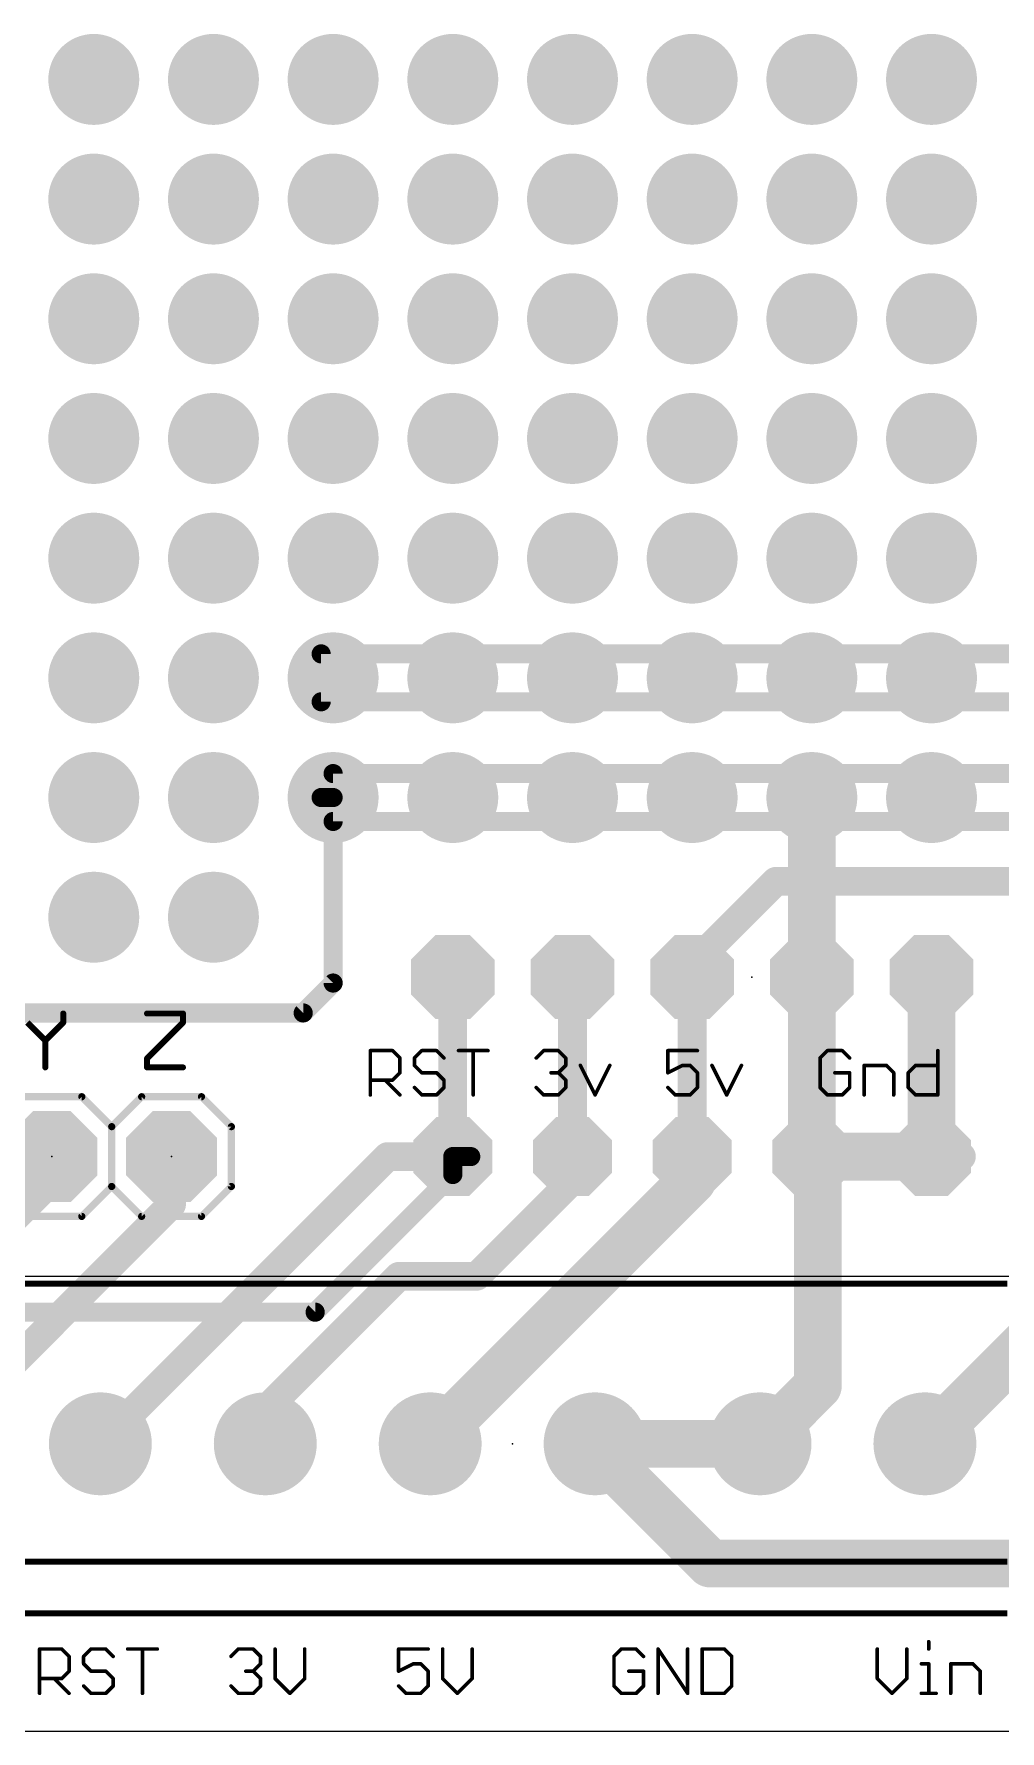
# Model space of a CAD drawing. Extents: x -6.6 to 74.2, y -9.7 to 63.
# Drawn here: x 24.13 to 44.64, y -9.65 to 26.37 of the extents above; entities that cross this region are included whole.
import ezdxf

# ---------------------------------------------------------------- set-up
doc = ezdxf.new("R2010")
doc.units = 0
for name, color, linetype in [('1', 12, 'CONTINUOUS'), ('16', 132, 'CONTINUOUS'), ('17', 110, 'CONTINUOUS'), ('18', 110, 'CONTINUOUS'), ('20', 53, 'CONTINUOUS'), ('21', 253, 'CONTINUOUS'), ('22', 253, 'CONTINUOUS'), ('23', 53, 'CONTINUOUS'), ('25', 253, 'CONTINUOUS'), ('51', 253, 'CONTINUOUS')]:
    doc.layers.add(name, color=color, linetype=linetype)

# ---------------------------------------------------------------- blocks, each defined once
blk = doc.blocks.new('ROUNDP')
at = {"const_width": 0.5}
blk.add_lwpolyline([(0, -0.25, 1), (0, 0.25, 1), (0, -0.25)], format="xyb", dxfattribs=at)
blk = doc.blocks.new('RECT')
blk.add_solid([(-0.5, -0.5), (0.5, -0.5), (-0.5, 0.5), (0.5, 0.5)])
blk = doc.blocks.new('OCTAGONP')
at = {"const_width": 0.5}
blk.add_lwpolyline([(-0.25, -0.1036), (-0.25, 0.1036), (-0.1036, 0.25), (0.1036, 0.25), (0.25, 0.1036), (0.25, -0.1036), (0.1036, -0.25), (-0.1036, -0.25), (-0.25, -0.1036), (-0.25, 0.1036)], dxfattribs=at)
blk = doc.blocks.new('ROUNDV')
at = {"const_width": 0.5}
blk.add_lwpolyline([(0, -0.25, 1), (0, 0.25, 1), (0, -0.25)], format="xyb", dxfattribs=at)

msp = doc.modelspace()

# ---------------------------------------------------------------- linework, layer by layer
at = {"layer": '1'}
for points, const_width in [([(30.226, 13.208), (68.58, 13.208)], 0.4064), ([(30.226, 12.192), (30.226, 13.208)], 0.4064), ([(68.58, 12.192), (30.226, 12.192)], 0.4064), ([(30.48, 10.668), (69.088, 10.668)], 0.4064), ([(30.48, 9.652), (30.48, 10.668)], 0.4064), ([(40.64, 6.35), (40.64, 10.16)], 1.016), ([(43.18, 10.16), (43.434, 10.16)], 0.6096), ([(69.088, 9.652), (30.48, 9.652)], 0.4064), ([(40.64, 2.54), (40.64, 6.35)], 1.016), ([(43.18, 2.54), (43.18, 6.35)], 1.016), ([(33.02, 2.54), (33.02, 6.35)], 0.6096), ([(35.56, 2.54), (35.56, 6.35)], 0.6096), ([(38.1, 2.54), (38.1, 6.35)], 0.6096), ([(27.051, 2.54), (27.305, 2.794)], 0.6096), ([(38.1, 2.032), (38.1, 2.54)], 1.016), ([(40.767, -2.329), (40.767, 2.54)], 1.016), ([(40.767, 2.54), (43.18, 2.54)], 1.016), ([(24.511, 2.032), (24.511, 2.54)], 0.6096), ([(31.636, 2.54), (25.54, -3.556)], 0.6096), ([(27.051, 1.524), (27.051, 2.54)], 0.6096), ([(33.02, 2.54), (31.636, 2.54)], 0.6096), ([(32.639, -3.429), (38.1, 2.032)], 1.016), ([(35.56, 2.032), (35.56, 2.54)], 0.6096), ([(40.767, 2.54), (40.64, 2.54)], 0.6096), ([(43.18, 2.54), (43.815, 2.54)], 0.6096), ([(21.209, -1.27), (24.511, 2.032)], 0.6096), ([(33.528, 0), (35.56, 2.032)], 0.6096), ([(21.971, -3.556), (27.051, 1.524)], 0.6096), ([(29.083, -2.794), (31.877, 0)], 0.6096), ([(31.877, 0), (33.528, 0)], 0.6096), ([(43.04, -3.556), (45.847, -0.749)], 1.016), ([(39.54, -3.556), (40.767, -2.329)], 1.016), ([(29.083, -3.599), (29.083, -2.794)], 0.6096), ([(32.639, -3.556), (32.639, -3.429)], 0.6096), ([(36.04, -3.556), (39.54, -3.556)], 1.016), ([(29.04, -3.556), (29.083, -3.599)], 0.6096), ([(29.083, -3.599), (29.083, -3.81)], 0.6096), ([(32.54, -3.556), (32.639, -3.556)], 0.6096), ([(39.54, -3.81), (39.497, -3.81)], 0.6096), ([(39.54, -3.556), (39.54, -3.81)], 0.6096), ([(39.54, -3.81), (39.751, -3.81)], 0.6096)]:
    msp.add_lwpolyline(points, dxfattribs=dict(at, const_width=const_width))
for points, const_width in [([(30.226, 13.3096, 1), (30.226, 13.1064)], 0.2032), ([(30.3276, 13.208, 1), (30.1244, 13.208)], 0.2032), ([(30.226, 12.2936, 1), (30.226, 12.0904)], 0.2032), ([(30.1244, 12.192, 1), (30.3276, 12.192)], 0.2032), ([(30.48, 10.7696, 1), (30.48, 10.5664)], 0.2032), ([(30.5816, 10.668, 1), (30.3784, 10.668)], 0.2032), ([(40.894, 10.16, 1), (40.386, 10.16)], 0.508), ([(43.18, 10.3124, 1), (43.18, 10.0076)], 0.3048), ([(43.434, 10.0076, 1), (43.434, 10.3124)], 0.3048), ([(30.48, 9.7536, 1), (30.48, 9.5504)], 0.2032), ([(30.3784, 9.652, 1), (30.5816, 9.652)], 0.2032), ([(40.894, 6.35, 1), (40.386, 6.35)], 0.508), ([(43.434, 6.35, 1), (42.926, 6.35)], 0.508), ([(33.1724, 6.35, 1), (32.8676, 6.35)], 0.3048), ([(35.7124, 6.35, 1), (35.4076, 6.35)], 0.3048), ([(38.2524, 6.35, 1), (37.9476, 6.35)], 0.3048), ([(40.386, 6.35, 1), (40.894, 6.35)], 0.508), ([(27.4128, 2.6862, 1), (27.1972, 2.9018)], 0.3048), ([(38.354, 2.54, 1), (37.846, 2.54)], 0.508), ([(41.021, 2.54, 1), (40.513, 2.54)], 0.508), ([(40.767, 2.794, 1), (40.767, 2.286)], 0.508), ([(43.18, 2.286, 1), (43.18, 2.794)], 0.508), ([(24.6634, 2.54, 1), (24.3586, 2.54)], 0.3048), ([(26.9432, 2.6478, 1), (27.1588, 2.4322)], 0.3048), ([(27.2034, 2.54, 1), (26.8986, 2.54)], 0.3048), ([(31.636, 2.6924, 1), (31.636, 2.3876)], 0.3048), ([(31.7438, 2.4322, 1), (31.5282, 2.6478)], 0.3048), ([(32.8676, 2.54, 1), (33.1724, 2.54)], 0.3048), ([(33.02, 2.3876, 1), (33.02, 2.6924)], 0.3048), ([(35.7124, 2.54, 1), (35.4076, 2.54)], 0.3048), ([(35.4076, 2.54, 1), (35.7124, 2.54)], 0.3048), ([(38.2796, 1.8524, 1), (37.9204, 2.2116)], 0.508), ([(37.9476, 2.54, 1), (38.2524, 2.54)], 0.3048), ([(40.386, 2.54, 1), (40.894, 2.54)], 0.508), ([(40.64, 2.6924, 1), (40.64, 2.3876)], 0.3048), ([(40.767, 2.3876, 1), (40.767, 2.6924)], 0.3048), ([(42.926, 2.54, 1), (43.434, 2.54)], 0.508), ([(43.18, 2.6924, 1), (43.18, 2.3876)], 0.3048), ([(43.815, 2.3876, 1), (43.815, 2.6924)], 0.3048), ([(24.3586, 2.032, 1), (24.6634, 2.032)], 0.3048), ([(24.6188, 1.9242, 1), (24.4032, 2.1398)], 0.3048), ([(35.4076, 2.032, 1), (35.7124, 2.032)], 0.3048), ([(35.6678, 1.9242, 1), (35.4522, 2.1398)], 0.3048), ([(37.846, 2.032, 1), (38.354, 2.032)], 0.508), ([(27.1588, 1.4162, 1), (26.9432, 1.6318)], 0.3048), ([(26.8986, 1.524, 1), (27.2034, 1.524)], 0.3048), ([(31.877, 0.1524, 1), (31.877, -0.1524)], 0.3048), ([(31.9848, -0.1078, 1), (31.7692, 0.1078)], 0.3048), ([(33.4202, 0.1078, 1), (33.6358, -0.1078)], 0.3048), ([(33.528, -0.1524, 1), (33.528, 0.1524)], 0.3048), ([(40.513, -2.329, 1), (41.021, -2.329)], 0.508), ([(40.9466, -2.5086, 1), (40.5874, -2.1494)], 0.508), ([(29.2354, -2.794, 1), (28.9306, -2.794)], 0.3048), ([(28.9752, -2.6862, 1), (29.1908, -2.9018)], 0.3048), ([(32.4594, -3.2494, 1), (32.8186, -3.6086)], 0.508), ([(32.7914, -3.429, 1), (32.4866, -3.429)], 0.3048), ([(36.04, -3.302, 1), (36.04, -3.81)], 0.508), ([(39.3604, -3.3764, 1), (39.7196, -3.7356)], 0.508), ([(39.54, -3.81, 1), (39.54, -3.302)], 0.508), ([(42.8604, -3.3764, 1), (43.2196, -3.7356)], 0.508), ([(25.4322, -3.4482, 1), (25.6478, -3.6638)], 0.3048), ([(29.1478, -3.4482, 1), (28.9322, -3.6638)], 0.3048), ([(29.2354, -3.599, 1), (28.9306, -3.599)], 0.3048), ([(28.9306, -3.599, 1), (29.2354, -3.599)], 0.3048), ([(28.9752, -3.7068, 1), (29.1908, -3.4912)], 0.3048), ([(32.54, -3.4036, 1), (32.54, -3.7084)], 0.3048), ([(32.4866, -3.556, 1), (32.7914, -3.556)], 0.3048), ([(32.639, -3.7084, 1), (32.639, -3.4036)], 0.3048), ([(39.497, -3.6576, 1), (39.497, -3.9624)], 0.3048), ([(39.6924, -3.556, 1), (39.3876, -3.556)], 0.3048), ([(39.54, -3.6576, 1), (39.54, -3.9624)], 0.3048), ([(39.54, -3.9624, 1), (39.54, -3.6576)], 0.3048), ([(39.751, -3.9624, 1), (39.751, -3.6576)], 0.3048), ([(28.9306, -3.81, 1), (29.2354, -3.81)], 0.3048), ([(39.3876, -3.81, 1), (39.6924, -3.81)], 0.3048)]:
    msp.add_lwpolyline(points, format="xyb", dxfattribs=dict(at, const_width=const_width))
at = {"layer": '16'}
for points, const_width in [([(30.226, 13.208), (68.58, 13.208)], 0.4064), ([(30.226, 12.192), (30.226, 13.208)], 0.4064), ([(68.58, 12.192), (30.226, 12.192)], 0.4064), ([(68.834, 10.668), (30.48, 10.668)], 0.4064), ([(30.48, 10.668), (30.48, 9.652)], 0.4064), ([(30.48, 10.16), (30.226, 10.16)], 0.4064), ([(30.48, 6.223), (30.48, 10.16)], 0.4064), ([(30.48, 9.652), (68.834, 9.652)], 0.4064), ([(38.1, 6.604), (39.878, 8.382)], 0.6096), ([(39.878, 8.382), (68.453, 8.382)], 0.6096), ([(38.1, 6.35), (38.1, 6.604)], 0.6096), ([(29.845, 5.588), (30.48, 6.223)], 0.4064), ([(19.685, 5.588), (29.845, 5.588)], 0.4064), ([(33.02, 2.54), (33.401, 2.54)], 0.4064), ([(33.02, 2.159), (33.02, 2.54)], 0.4064), ([(30.099, -0.762), (33.02, 2.159)], 0.4064), ([(11.811, -0.762), (30.099, -0.762)], 0.4064), ([(36.04, -3.556), (36.195, -3.711)], 1.016), ([(36.195, -3.711), (36.195, -3.81)], 1.016), ([(36.195, -3.81), (38.481, -6.096)], 1.016), ([(38.481, -6.096), (65.9, -6.096)], 1.016)]:
    msp.add_lwpolyline(points, dxfattribs=dict(at, const_width=const_width))
for points, const_width in [([(30.226, 13.3096, 1), (30.226, 13.1064)], 0.2032), ([(30.3276, 13.208, 1), (30.1244, 13.208)], 0.2032), ([(30.226, 12.2936, 1), (30.226, 12.0904)], 0.2032), ([(30.1244, 12.192, 1), (30.3276, 12.192)], 0.2032), ([(30.48, 10.7696, 1), (30.48, 10.5664)], 0.2032), ([(30.5816, 10.668, 1), (30.3784, 10.668)], 0.2032), ([(30.226, 10.2616, 1), (30.226, 10.0584)], 0.2032), ([(30.5816, 10.16, 1), (30.3784, 10.16)], 0.2032), ([(30.48, 10.0584, 1), (30.48, 10.2616)], 0.2032), ([(30.48, 9.7536, 1), (30.48, 9.5504)], 0.2032), ([(30.3784, 9.652, 1), (30.5816, 9.652)], 0.2032), ([(39.878, 8.5344, 1), (39.878, 8.2296)], 0.3048), ([(39.9858, 8.2742, 1), (39.7702, 8.4898)], 0.3048), ([(37.9922, 6.7118, 1), (38.2078, 6.4962)], 0.3048), ([(38.2524, 6.604, 1), (37.9476, 6.604)], 0.3048), ([(37.9476, 6.35, 1), (38.2524, 6.35)], 0.3048), ([(30.3784, 6.223, 1), (30.5816, 6.223)], 0.2032), ([(30.5518, 6.1512, 1), (30.4082, 6.2948)], 0.2032), ([(29.845, 5.4864, 1), (29.845, 5.6896)], 0.2032), ([(29.7732, 5.6598, 1), (29.9168, 5.5162)], 0.2032), ([(33.02, 2.6416, 1), (33.02, 2.4384)], 0.2032), ([(33.1216, 2.54, 1), (32.9184, 2.54)], 0.2032), ([(33.401, 2.4384, 1), (33.401, 2.6416)], 0.2032), ([(32.9184, 2.159, 1), (33.1216, 2.159)], 0.2032), ([(33.0918, 2.0872, 1), (32.9482, 2.2308)], 0.2032), ([(30.0272, -0.6902, 1), (30.1708, -0.8338)], 0.2032), ([(30.099, -0.8636, 1), (30.099, -0.6604)], 0.2032), ([(36.2196, -3.3764, 1), (35.8604, -3.7356)], 0.508), ([(36.449, -3.711, 1), (35.941, -3.711)], 0.508), ([(36.3746, -3.6304, 1), (36.0154, -3.9896)], 0.508), ([(35.941, -3.81, 1), (36.449, -3.81)], 0.508), ([(36.0154, -3.8906, 1), (36.3746, -3.5314)], 0.508), ([(38.481, -5.842, 1), (38.481, -6.35)], 0.508), ([(38.3014, -6.2756, 1), (38.6606, -5.9164)], 0.508)]:
    msp.add_lwpolyline(points, format="xyb", dxfattribs=dict(at, const_width=const_width))
at = {"layer": '20'}
msp.add_line((7.62, -9.652), (74.168, -9.652), dxfattribs=at)
at = {"layer": '21'}
for points, const_width in [([(31.27, 4.8078, 1), (31.27, 4.7697)], 0.0381), ([(31.2891, 4.7887, 1), (31.251, 4.7887)], 0.0381), ([(31.7538, 4.8022, 1), (31.7268, 4.7752)], 0.0381), ([(31.7403, 4.7697, 1), (31.7403, 4.8078)], 0.0381), ([(32.3623, 4.8078, 1), (32.3623, 4.7697)], 0.0381), ([(32.3758, 4.7752, 1), (32.3488, 4.8022)], 0.0381), ([(32.6893, 4.8022, 1), (32.6623, 4.7752)], 0.0381), ([(32.6758, 4.7697, 1), (32.6758, 4.8078)], 0.0381), ([(33.141, 4.8078, 1), (33.141, 4.7697)], 0.0381), ([(33.4736, 4.7887, 1), (33.4355, 4.7887)], 0.0381), ([(33.7681, 4.7697, 1), (33.7681, 4.8078)], 0.0381), ([(34.9472, 4.8078, 1), (34.9472, 4.7697)], 0.0381), ([(34.9606, 4.7752, 1), (34.9337, 4.8022)], 0.0381), ([(35.2742, 4.8022, 1), (35.2472, 4.7752)], 0.0381), ([(35.2607, 4.7697, 1), (35.2607, 4.8078)], 0.0381), ([(37.5844, 4.8078, 1), (37.5844, 4.7697)], 0.0381), ([(37.6035, 4.7887, 1), (37.5654, 4.7887)], 0.0381), ([(38.2115, 4.7697, 1), (38.2115, 4.8078)], 0.0381), ([(40.972, 4.8078, 1), (40.972, 4.7697)], 0.0381), ([(40.9854, 4.7752, 1), (40.9585, 4.8022)], 0.0381), ([(41.299, 4.8022, 1), (41.272, 4.7752)], 0.0381), ([(41.2855, 4.7697, 1), (41.2855, 4.8078)], 0.0381), ([(43.3324, 4.7887, 1), (43.2943, 4.7887)], 0.0381), ([(31.9161, 4.6319, 1), (31.878, 4.6319)], 0.0381), ([(31.878, 4.3184, 1), (31.9161, 4.3184)], 0.0381), ([(31.8836, 4.6185, 1), (31.9105, 4.6454)], 0.0381), ([(31.9105, 4.3049, 1), (31.8836, 4.3319)], 0.0381), ([(32.192, 4.6454, 1), (32.219, 4.6185)], 0.0381), ([(32.219, 4.4886, 1), (32.192, 4.4617)], 0.0381), ([(32.2246, 4.6319, 1), (32.1865, 4.6319)], 0.0381), ([(32.1865, 4.4752, 1), (32.2246, 4.4752)], 0.0381), ([(32.3623, 4.3375, 1), (32.3623, 4.2994)], 0.0381), ([(32.3488, 4.3049, 1), (32.3758, 4.3319)], 0.0381), ([(32.6893, 4.3319, 1), (32.6623, 4.3049)], 0.0381), ([(32.6758, 4.2994, 1), (32.6758, 4.3375)], 0.0381), ([(32.8191, 4.6185, 1), (32.8461, 4.6454)], 0.0381), ([(34.7769, 4.6454, 1), (34.8039, 4.6185)], 0.0381), ([(35.1039, 4.3375, 1), (35.1039, 4.2994)], 0.0381), ([(35.2742, 4.3319, 1), (35.2472, 4.3049)], 0.0381), ([(35.2472, 4.3319, 1), (35.2742, 4.3049)], 0.0381), ([(35.2607, 4.2994, 1), (35.2607, 4.3375)], 0.0381), ([(35.4365, 4.6319, 1), (35.3984, 4.6319)], 0.0381), ([(35.3984, 4.4752, 1), (35.4365, 4.4752)], 0.0381), ([(35.404, 4.6185, 1), (35.4309, 4.6454)], 0.0381), ([(35.4309, 4.4617, 1), (35.404, 4.4886)], 0.0381), ([(35.743, 4.4837, 1), (35.7089, 4.4666)], 0.0381), ([(36.37, 4.4666, 1), (36.3359, 4.4837)], 0.0381), ([(37.5759, 4.3354, 1), (37.5929, 4.3014)], 0.0381), ([(37.5654, 4.3184, 1), (37.6035, 4.3184)], 0.0381), ([(37.8979, 4.4942, 1), (37.8979, 4.4561)], 0.0381), ([(37.9065, 4.4581, 1), (37.8894, 4.4922)], 0.0381), ([(38.0682, 4.4886, 1), (38.0412, 4.4617)], 0.0381), ([(38.0547, 4.4561, 1), (38.0547, 4.4942)], 0.0381), ([(38.2305, 4.3184, 1), (38.1924, 4.3184)], 0.0381), ([(38.198, 4.3049, 1), (38.2249, 4.3319)], 0.0381), ([(38.537, 4.4837, 1), (38.5029, 4.4666)], 0.0381), ([(39.164, 4.4666, 1), (39.1299, 4.4837)], 0.0381), ([(40.8343, 4.6319, 1), (40.7962, 4.6319)], 0.0381), ([(40.8017, 4.6454, 1), (40.8287, 4.6185)], 0.0381), ([(41.1287, 4.3375, 1), (41.1287, 4.2994)], 0.0381), ([(41.4613, 4.3184, 1), (41.4232, 4.3184)], 0.0381), ([(41.4288, 4.6185, 1), (41.4557, 4.6454)], 0.0381), ([(41.4423, 4.2994, 1), (41.4423, 4.3375)], 0.0381), ([(41.7698, 4.4752, 1), (41.7317, 4.4752)], 0.0381), ([(41.7507, 4.4942, 1), (41.7507, 4.4561)], 0.0381), ([(42.2345, 4.4886, 1), (42.2075, 4.4617)], 0.0381), ([(42.221, 4.4561, 1), (42.221, 4.4942)], 0.0381), ([(42.3968, 4.3184, 1), (42.3587, 4.3184)], 0.0381), ([(42.3643, 4.3049, 1), (42.3913, 4.3319)], 0.0381), ([(42.6728, 4.3319, 1), (42.6997, 4.3049)], 0.0381), ([(42.7053, 4.3184, 1), (42.6672, 4.3184)], 0.0381), ([(42.843, 4.4942, 1), (42.843, 4.4561)], 0.0381), ([(42.8565, 4.4617, 1), (42.8295, 4.4886)], 0.0381), ([(43.3133, 4.4561, 1), (43.3133, 4.4942)], 0.0381), ([(31.27, 4.1807, 1), (31.27, 4.1426)], 0.0381), ([(31.597, 4.1751, 1), (31.5701, 4.1482)], 0.0381), ([(31.7268, 4.1751, 1), (31.7538, 4.1482)], 0.0381), ([(31.7403, 4.1426, 1), (31.7403, 4.1807)], 0.0381), ([(32.219, 4.0183, 1), (32.192, 3.9914)], 0.0381), ([(32.8516, 4.1616, 1), (32.8135, 4.1616)], 0.0381), ([(32.8135, 4.0049, 1), (32.8516, 4.0049)], 0.0381), ([(32.8191, 4.1482, 1), (32.8461, 4.1751)], 0.0381), ([(32.8461, 3.9914, 1), (32.8191, 4.0183)], 0.0381), ([(34.8039, 4.0183, 1), (34.7769, 3.9914)], 0.0381), ([(35.4365, 4.1616, 1), (35.3984, 4.1616)], 0.0381), ([(35.3984, 4.0049, 1), (35.4365, 4.0049)], 0.0381), ([(35.404, 4.1482, 1), (35.4309, 4.1751)], 0.0381), ([(35.4309, 3.9914, 1), (35.404, 4.0183)], 0.0381), ([(37.5979, 4.0183, 1), (37.5709, 3.9914)], 0.0381), ([(38.1924, 4.0049, 1), (38.2305, 4.0049)], 0.0381), ([(38.2249, 3.9914, 1), (38.198, 4.0183)], 0.0381), ([(40.8287, 4.0183, 1), (40.8017, 3.9914)], 0.0381), ([(40.7962, 4.0049, 1), (40.8343, 4.0049)], 0.0381), ([(41.4232, 4.0049, 1), (41.4613, 4.0049)], 0.0381), ([(41.4557, 3.9914, 1), (41.4288, 4.0183)], 0.0381), ([(42.6997, 4.0183, 1), (42.6728, 3.9914)], 0.0381), ([(42.6672, 4.0049, 1), (42.7053, 4.0049)], 0.0381), ([(25.1729, 3.8369, 1), (25.1191, 3.7831)], 0.0762), ([(25.146, 3.7719, 1), (25.146, 3.8481)], 0.0762), ([(26.416, 3.8481, 1), (26.416, 3.7719)], 0.0762), ([(26.4429, 3.7831, 1), (26.3891, 3.8369)], 0.0762), ([(27.7129, 3.8369, 1), (27.6591, 3.7831)], 0.0762), ([(27.686, 3.7719, 1), (27.686, 3.8481)], 0.0762), ([(31.251, 3.8481, 1), (31.2891, 3.8481)], 0.0381), ([(31.8836, 3.8346, 1), (31.9105, 3.8616)], 0.0381), ([(32.3623, 3.8672, 1), (32.3623, 3.8291)], 0.0381), ([(32.3488, 3.8346, 1), (32.3758, 3.8616)], 0.0381), ([(32.6623, 3.8616, 1), (32.6893, 3.8346)], 0.0381), ([(32.6758, 3.8291, 1), (32.6758, 3.8672)], 0.0381), ([(33.4355, 3.8481, 1), (33.4736, 3.8481)], 0.0381), ([(34.9472, 3.8672, 1), (34.9472, 3.8291)], 0.0381), ([(34.9337, 3.8346, 1), (34.9606, 3.8616)], 0.0381), ([(35.2472, 3.8616, 1), (35.2742, 3.8346)], 0.0381), ([(35.2607, 3.8291, 1), (35.2607, 3.8672)], 0.0381), ([(36.0224, 3.8566, 1), (36.0565, 3.8396)], 0.0381), ([(36.0224, 3.8396, 1), (36.0565, 3.8566)], 0.0381), ([(37.7412, 3.8672, 1), (37.7412, 3.8291)], 0.0381), ([(37.7277, 3.8346, 1), (37.7546, 3.8616)], 0.0381), ([(38.0412, 3.8616, 1), (38.0682, 3.8346)], 0.0381), ([(38.0547, 3.8291, 1), (38.0547, 3.8672)], 0.0381), ([(38.8164, 3.8566, 1), (38.8505, 3.8396)], 0.0381), ([(38.8164, 3.8396, 1), (38.8505, 3.8566)], 0.0381), ([(40.972, 3.8672, 1), (40.972, 3.8291)], 0.0381), ([(40.9585, 3.8346, 1), (40.9854, 3.8616)], 0.0381), ([(41.272, 3.8616, 1), (41.299, 3.8346)], 0.0381), ([(41.2855, 3.8291, 1), (41.2855, 3.8672)], 0.0381), ([(41.7317, 3.8481, 1), (41.7698, 3.8481)], 0.0381), ([(42.3587, 3.8481, 1), (42.3968, 3.8481)], 0.0381), ([(42.843, 3.8672, 1), (42.843, 3.8291)], 0.0381), ([(42.8295, 3.8346, 1), (42.8565, 3.8616)], 0.0381), ([(43.2943, 3.8481, 1), (43.3324, 3.8481)], 0.0381), ([(43.3133, 3.8291, 1), (43.3133, 3.8672)], 0.0381), ([(25.8191, 3.175, 1), (25.7429, 3.175)], 0.0762), ([(25.8191, 3.175, 1), (25.7429, 3.175)], 0.0762), ([(28.3591, 3.175, 1), (28.2829, 3.175)], 0.0762), ([(25.7541, 3.2019, 1), (25.8079, 3.1481)], 0.0762), ([(25.7541, 3.1481, 1), (25.8079, 3.2019)], 0.0762), ([(28.2941, 3.1481, 1), (28.3479, 3.2019)], 0.0762), ([(25.7429, 1.905, 1), (25.8191, 1.905)], 0.0762), ([(25.7429, 1.905, 1), (25.8191, 1.905)], 0.0762), ([(25.8079, 1.9319, 1), (25.7541, 1.8781)], 0.0762), ([(25.8079, 1.8781, 1), (25.7541, 1.9319)], 0.0762), ([(28.2829, 1.905, 1), (28.3591, 1.905)], 0.0762), ([(28.3479, 1.8781, 1), (28.2941, 1.9319)], 0.0762), ([(25.1191, 1.2969, 1), (25.1729, 1.2431)], 0.0762), ([(25.146, 1.2319, 1), (25.146, 1.3081)], 0.0762), ([(26.416, 1.3081, 1), (26.416, 1.2319)], 0.0762), ([(26.3891, 1.2431, 1), (26.4429, 1.2969)], 0.0762), ([(27.6591, 1.2969, 1), (27.7129, 1.2431)], 0.0762), ([(27.686, 1.2319, 1), (27.686, 1.3081)], 0.0762), ([(24.2491, -7.8922, 1), (24.2491, -7.9303)], 0.0381), ([(24.2682, -7.9113, 1), (24.2301, -7.9113)], 0.0381), ([(24.7329, -7.8978, 1), (24.7059, -7.9248)], 0.0381), ([(24.7194, -7.9303, 1), (24.7194, -7.8922)], 0.0381), ([(25.3414, -7.8922, 1), (25.3414, -7.9303)], 0.0381), ([(25.3549, -7.9248, 1), (25.3279, -7.8978)], 0.0381), ([(25.6684, -7.8978, 1), (25.6414, -7.9248)], 0.0381), ([(25.6549, -7.9303, 1), (25.6549, -7.8922)], 0.0381), ([(26.1201, -7.8922, 1), (26.1201, -7.9303)], 0.0381), ([(26.4527, -7.9113, 1), (26.4146, -7.9113)], 0.0381), ([(26.7472, -7.9303, 1), (26.7472, -7.8922)], 0.0381), ([(28.4699, -7.8922, 1), (28.4699, -7.9303)], 0.0381), ([(28.4833, -7.9248, 1), (28.4564, -7.8978)], 0.0381), ([(28.7969, -7.8978, 1), (28.7699, -7.9248)], 0.0381), ([(28.7834, -7.9303, 1), (28.7834, -7.8922)], 0.0381), ([(29.2677, -7.9113, 1), (29.2296, -7.9113)], 0.0381), ([(29.8947, -7.9113, 1), (29.8566, -7.9113)], 0.0381), ([(31.8691, -7.8922, 1), (31.8691, -7.9303)], 0.0381), ([(31.8882, -7.9113, 1), (31.8501, -7.9113)], 0.0381), ([(32.4962, -7.9303, 1), (32.4962, -7.8922)], 0.0381), ([(32.8237, -7.9113, 1), (32.7856, -7.9113)], 0.0381), ([(33.4507, -7.9113, 1), (33.4126, -7.9113)], 0.0381), ([(36.5979, -7.8922, 1), (36.5979, -7.9303)], 0.0381), ([(36.6113, -7.9248, 1), (36.5844, -7.8978)], 0.0381), ([(36.9249, -7.8978, 1), (36.8979, -7.9248)], 0.0381), ([(36.9114, -7.9303, 1), (36.9114, -7.8922)], 0.0381), ([(37.3957, -7.9113, 1), (37.3576, -7.9113)], 0.0381), ([(37.3925, -7.9007, 1), (37.3608, -7.9219)], 0.0381), ([(38.0227, -7.9113, 1), (37.9846, -7.9113)], 0.0381), ([(38.3121, -7.8922, 1), (38.3121, -7.9303)], 0.0381), ([(38.3312, -7.9113, 1), (38.2931, -7.9113)], 0.0381), ([(38.7959, -7.8978, 1), (38.769, -7.9248)], 0.0381), ([(38.7824, -7.9303, 1), (38.7824, -7.8922)], 0.0381), ([(42.0481, -7.9113, 1), (42.01, -7.9113)], 0.0381), ([(42.6752, -7.9113, 1), (42.6371, -7.9113)], 0.0381), ([(43.1404, -7.7545, 1), (43.1023, -7.7545)], 0.0381), ([(43.1023, -7.9113, 1), (43.1404, -7.9113)], 0.0381), ([(24.8952, -8.0681, 1), (24.8571, -8.0681)], 0.0381), ([(24.8627, -8.0815, 1), (24.8896, -8.0546)], 0.0381), ([(25.1711, -8.0546, 1), (25.1981, -8.0815)], 0.0381), ([(25.1981, -8.2114, 1), (25.1711, -8.2383)], 0.0381), ([(25.2037, -8.0681, 1), (25.1656, -8.0681)], 0.0381), ([(25.1656, -8.2248, 1), (25.2037, -8.2248)], 0.0381), ([(25.7982, -8.0815, 1), (25.8252, -8.0546)], 0.0381), ([(28.2996, -8.0546, 1), (28.3266, -8.0815)], 0.0381), ([(28.9592, -8.0681, 1), (28.9211, -8.0681)], 0.0381), ([(28.9211, -8.2248, 1), (28.9592, -8.2248)], 0.0381), ([(28.9267, -8.0815, 1), (28.9536, -8.0546)], 0.0381), ([(28.9536, -8.2383, 1), (28.9267, -8.2114)], 0.0381), ([(32.1826, -8.2058, 1), (32.1826, -8.2439)], 0.0381), ([(32.1912, -8.2419, 1), (32.1741, -8.2078)], 0.0381), ([(32.3529, -8.2114, 1), (32.3259, -8.2383)], 0.0381), ([(32.3394, -8.2439, 1), (32.3394, -8.2058)], 0.0381), ([(36.4601, -8.0681, 1), (36.422, -8.0681)], 0.0381), ([(36.4276, -8.0546, 1), (36.4546, -8.0815)], 0.0381), ([(37.0547, -8.0815, 1), (37.0816, -8.0546)], 0.0381), ([(38.9583, -8.0681, 1), (38.9202, -8.0681)], 0.0381), ([(38.9257, -8.0815, 1), (38.9527, -8.0546)], 0.0381), ([(42.9646, -8.2058, 1), (42.9646, -8.2439)], 0.0381), ([(43.1404, -8.2248, 1), (43.1023, -8.2248)], 0.0381), ([(43.1214, -8.2439, 1), (43.1214, -8.2058)], 0.0381), ([(43.6073, -8.2248, 1), (43.5692, -8.2248)], 0.0381), ([(43.5883, -8.2058, 1), (43.5883, -8.2439)], 0.0381), ([(44.0721, -8.2114, 1), (44.0451, -8.2383)], 0.0381), ([(44.0586, -8.2439, 1), (44.0586, -8.2058)], 0.0381), ([(24.2491, -8.5193, 1), (24.2491, -8.5574)], 0.0381), ([(24.5761, -8.5249, 1), (24.5492, -8.5518)], 0.0381), ([(24.7059, -8.5249, 1), (24.7329, -8.5518)], 0.0381), ([(24.7194, -8.5574, 1), (24.7194, -8.5193)], 0.0381), ([(24.8571, -8.3816, 1), (24.8952, -8.3816)], 0.0381), ([(24.8896, -8.3951, 1), (24.8627, -8.3681)], 0.0381), ([(25.3414, -8.3626, 1), (25.3414, -8.4007)], 0.0381), ([(25.3279, -8.3951, 1), (25.3549, -8.3681)], 0.0381), ([(25.6684, -8.3681, 1), (25.6414, -8.3951)], 0.0381), ([(25.6549, -8.4007, 1), (25.6549, -8.3626)], 0.0381), ([(25.8307, -8.5384, 1), (25.7926, -8.5384)], 0.0381), ([(25.7982, -8.5518, 1), (25.8252, -8.5249)], 0.0381), ([(28.6266, -8.3626, 1), (28.6266, -8.4007)], 0.0381), ([(28.7969, -8.3681, 1), (28.7699, -8.3951)], 0.0381), ([(28.7699, -8.3681, 1), (28.7969, -8.3951)], 0.0381), ([(28.7834, -8.4007, 1), (28.7834, -8.3626)], 0.0381), ([(28.9592, -8.5384, 1), (28.9211, -8.5384)], 0.0381), ([(28.9267, -8.5518, 1), (28.9536, -8.5249)], 0.0381), ([(29.2621, -8.5249, 1), (29.2351, -8.5518)], 0.0381), ([(29.2296, -8.5384, 1), (29.2677, -8.5384)], 0.0381), ([(29.8566, -8.5384, 1), (29.8947, -8.5384)], 0.0381), ([(29.8892, -8.5518, 1), (29.8622, -8.5249)], 0.0381), ([(31.8606, -8.3646, 1), (31.8776, -8.3986)], 0.0381), ([(31.8501, -8.3816, 1), (31.8882, -8.3816)], 0.0381), ([(32.5152, -8.3816, 1), (32.4771, -8.3816)], 0.0381), ([(32.4827, -8.3951, 1), (32.5096, -8.3681)], 0.0381), ([(32.8181, -8.5249, 1), (32.7911, -8.5518)], 0.0381), ([(32.7856, -8.5384, 1), (32.8237, -8.5384)], 0.0381), ([(33.4126, -8.5384, 1), (33.4507, -8.5384)], 0.0381), ([(33.4452, -8.5518, 1), (33.4182, -8.5249)], 0.0381), ([(36.7546, -8.3626, 1), (36.7546, -8.4007)], 0.0381), ([(37.0872, -8.3816, 1), (37.0491, -8.3816)], 0.0381), ([(37.0682, -8.4007, 1), (37.0682, -8.3626)], 0.0381), ([(42.01, -8.5384, 1), (42.0481, -8.5384)], 0.0381), ([(42.0426, -8.5249, 1), (42.0156, -8.5518)], 0.0381), ([(42.6371, -8.5384, 1), (42.6752, -8.5384)], 0.0381), ([(42.6696, -8.5518, 1), (42.6427, -8.5249)], 0.0381), ([(44.2344, -8.3816, 1), (44.1963, -8.3816)], 0.0381), ([(44.2019, -8.3951, 1), (44.2288, -8.3681)], 0.0381), ([(24.2301, -8.8519, 1), (24.2682, -8.8519)], 0.0381), ([(24.8627, -8.8654, 1), (24.8896, -8.8384)], 0.0381), ([(25.1981, -8.6817, 1), (25.1711, -8.7086)], 0.0381), ([(25.3414, -8.8329, 1), (25.3414, -8.871)], 0.0381), ([(25.3279, -8.8654, 1), (25.3549, -8.8384)], 0.0381), ([(25.6414, -8.8384, 1), (25.6684, -8.8654)], 0.0381), ([(25.6549, -8.871, 1), (25.6549, -8.8329)], 0.0381), ([(25.7926, -8.6951, 1), (25.8307, -8.6951)], 0.0381), ([(25.8252, -8.7086, 1), (25.7982, -8.6817)], 0.0381), ([(26.4146, -8.8519, 1), (26.4527, -8.8519)], 0.0381), ([(28.3266, -8.6817, 1), (28.2996, -8.7086)], 0.0381), ([(28.4699, -8.8329, 1), (28.4699, -8.871)], 0.0381), ([(28.4564, -8.8654, 1), (28.4833, -8.8384)], 0.0381), ([(28.7699, -8.8384, 1), (28.7969, -8.8654)], 0.0381), ([(28.7834, -8.871, 1), (28.7834, -8.8329)], 0.0381), ([(28.9211, -8.6951, 1), (28.9592, -8.6951)], 0.0381), ([(28.9536, -8.7086, 1), (28.9267, -8.6817)], 0.0381), ([(29.5487, -8.8384, 1), (29.5756, -8.8654)], 0.0381), ([(29.5487, -8.8654, 1), (29.5756, -8.8384)], 0.0381), ([(31.8826, -8.6817, 1), (31.8556, -8.7086)], 0.0381), ([(32.0259, -8.8329, 1), (32.0259, -8.871)], 0.0381), ([(32.0124, -8.8654, 1), (32.0393, -8.8384)], 0.0381), ([(32.3259, -8.8384, 1), (32.3529, -8.8654)], 0.0381), ([(32.3394, -8.871, 1), (32.3394, -8.8329)], 0.0381), ([(32.4771, -8.6951, 1), (32.5152, -8.6951)], 0.0381), ([(32.5096, -8.7086, 1), (32.4827, -8.6817)], 0.0381), ([(33.1047, -8.8384, 1), (33.1316, -8.8654)], 0.0381), ([(33.1047, -8.8654, 1), (33.1316, -8.8384)], 0.0381), ([(36.422, -8.6951, 1), (36.4601, -8.6951)], 0.0381), ([(36.4546, -8.6817, 1), (36.4276, -8.7086)], 0.0381), ([(36.5979, -8.8329, 1), (36.5979, -8.871)], 0.0381), ([(36.5844, -8.8654, 1), (36.6113, -8.8384)], 0.0381), ([(36.8979, -8.8384, 1), (36.9249, -8.8654)], 0.0381), ([(36.9114, -8.871, 1), (36.9114, -8.8329)], 0.0381), ([(37.0491, -8.6951, 1), (37.0872, -8.6951)], 0.0381), ([(37.0816, -8.7086, 1), (37.0547, -8.6817)], 0.0381), ([(37.3576, -8.8519, 1), (37.3957, -8.8519)], 0.0381), ([(37.9846, -8.8519, 1), (38.0227, -8.8519)], 0.0381), ([(37.9878, -8.8625, 1), (38.0195, -8.8413)], 0.0381), ([(38.3121, -8.8329, 1), (38.3121, -8.871)], 0.0381), ([(38.2931, -8.8519, 1), (38.3312, -8.8519)], 0.0381), ([(38.769, -8.8384, 1), (38.7959, -8.8654)], 0.0381), ([(38.7824, -8.871, 1), (38.7824, -8.8329)], 0.0381), ([(38.9202, -8.6951, 1), (38.9583, -8.6951)], 0.0381), ([(38.9527, -8.7086, 1), (38.9257, -8.6817)], 0.0381), ([(42.3292, -8.8384, 1), (42.3561, -8.8654)], 0.0381), ([(42.3292, -8.8654, 1), (42.3561, -8.8384)], 0.0381), ([(42.9646, -8.8329, 1), (42.9646, -8.871)], 0.0381), ([(43.1023, -8.8519, 1), (43.1404, -8.8519)], 0.0381), ([(43.2782, -8.871, 1), (43.2782, -8.8329)], 0.0381), ([(43.5692, -8.8519, 1), (43.6073, -8.8519)], 0.0381), ([(44.1963, -8.8519, 1), (44.2344, -8.8519)], 0.0381)]:
    msp.add_lwpolyline(points, format="xyb", dxfattribs=dict(at, const_width=const_width))
for points, const_width in [([(31.27, 3.8481), (31.27, 4.7887)], 0.0762), ([(31.27, 4.7887), (31.7403, 4.7887)], 0.0762), ([(31.7403, 4.7887), (31.8971, 4.6319)], 0.0762), ([(32.3623, 4.7887), (32.2055, 4.6319)], 0.0762), ([(32.6758, 4.7887), (32.3623, 4.7887)], 0.0762), ([(32.8326, 4.6319), (32.6758, 4.7887)], 0.0762), ([(33.141, 4.7887), (33.7681, 4.7887)], 0.0762), ([(33.4546, 3.8481), (33.4546, 4.7887)], 0.0762), ([(34.7904, 4.6319), (34.9472, 4.7887)], 0.0762), ([(34.9472, 4.7887), (35.2607, 4.7887)], 0.0762), ([(35.2607, 4.7887), (35.4175, 4.6319)], 0.0762), ([(38.2115, 4.7887), (37.5844, 4.7887)], 0.0762), ([(37.5844, 4.7887), (37.5844, 4.3184)], 0.0762), ([(40.972, 4.7887), (40.8152, 4.6319)], 0.0762), ([(41.2855, 4.7887), (40.972, 4.7887)], 0.0762), ([(41.4423, 4.6319), (41.2855, 4.7887)], 0.0762), ([(43.3133, 4.7887), (43.3133, 3.8481)], 0.0762), ([(31.8971, 4.3184), (31.7403, 4.1616)], 0.0762), ([(31.8971, 4.6319), (31.8971, 4.3184)], 0.0762), ([(32.2055, 4.6319), (32.2055, 4.4752)], 0.0762), ([(32.2055, 4.4752), (32.3623, 4.3184)], 0.0762), ([(32.3623, 4.3184), (32.6758, 4.3184)], 0.0762), ([(32.6758, 4.3184), (32.8326, 4.1616)], 0.0762), ([(35.2607, 4.3184), (35.1039, 4.3184)], 0.0762), ([(35.4175, 4.4752), (35.2607, 4.3184)], 0.0762), ([(35.2607, 4.3184), (35.4175, 4.1616)], 0.0762), ([(35.4175, 4.6319), (35.4175, 4.4752)], 0.0762), ([(35.7259, 4.4752), (36.0395, 3.8481)], 0.0762), ([(36.0395, 3.8481), (36.353, 4.4752)], 0.0762), ([(37.5844, 4.3184), (37.8979, 4.4752)], 0.0762), ([(37.8979, 4.4752), (38.0547, 4.4752)], 0.0762), ([(38.0547, 4.4752), (38.2115, 4.3184)], 0.0762), ([(38.2115, 4.3184), (38.2115, 4.0049)], 0.0762), ([(38.5199, 4.4752), (38.8335, 3.8481)], 0.0762), ([(38.8335, 3.8481), (39.147, 4.4752)], 0.0762), ([(40.8152, 4.6319), (40.8152, 4.0049)], 0.0762), ([(41.4423, 4.3184), (41.1287, 4.3184)], 0.0762), ([(41.4423, 4.0049), (41.4423, 4.3184)], 0.0762), ([(41.7507, 3.8481), (41.7507, 4.4752)], 0.0762), ([(41.7507, 4.4752), (42.221, 4.4752)], 0.0762), ([(42.221, 4.4752), (42.3778, 4.3184)], 0.0762), ([(42.3778, 4.3184), (42.3778, 3.8481)], 0.0762), ([(42.6862, 4.3184), (42.843, 4.4752)], 0.0762), ([(42.6862, 4.0049), (42.6862, 4.3184)], 0.0762), ([(42.843, 4.4752), (43.3133, 4.4752)], 0.0762), ([(31.7403, 4.1616), (31.27, 4.1616)], 0.0762), ([(31.5835, 4.1616), (31.8971, 3.8481)], 0.0762), ([(32.3623, 3.8481), (32.2055, 4.0049)], 0.0762), ([(32.8326, 4.0049), (32.6758, 3.8481)], 0.0762), ([(32.8326, 4.1616), (32.8326, 4.0049)], 0.0762), ([(34.9472, 3.8481), (34.7904, 4.0049)], 0.0762), ([(35.4175, 4.0049), (35.2607, 3.8481)], 0.0762), ([(35.4175, 4.1616), (35.4175, 4.0049)], 0.0762), ([(37.7412, 3.8481), (37.5844, 4.0049)], 0.0762), ([(38.2115, 4.0049), (38.0547, 3.8481)], 0.0762), ([(40.8152, 4.0049), (40.972, 3.8481)], 0.0762), ([(41.2855, 3.8481), (41.4423, 4.0049)], 0.0762), ([(42.843, 3.8481), (42.6862, 4.0049)], 0.0762), ([(23.876, 3.81), (25.146, 3.81)], 0.1524), ([(25.146, 3.81), (25.781, 3.175)], 0.1524), ([(26.416, 3.81), (25.781, 3.175)], 0.1524), ([(26.416, 3.81), (27.686, 3.81)], 0.1524), ([(27.686, 3.81), (28.321, 3.175)], 0.1524), ([(32.6758, 3.8481), (32.3623, 3.8481)], 0.0762), ([(35.2607, 3.8481), (34.9472, 3.8481)], 0.0762), ([(38.0547, 3.8481), (37.7412, 3.8481)], 0.0762), ([(40.972, 3.8481), (41.2855, 3.8481)], 0.0762), ([(43.3133, 3.8481), (42.843, 3.8481)], 0.0762), ([(25.781, 3.175), (25.781, 1.905)], 0.1524), ([(25.781, 3.175), (25.781, 1.905)], 0.1524), ([(28.321, 3.175), (28.321, 1.905)], 0.1524), ([(25.781, 1.905), (25.146, 1.27)], 0.1524), ([(25.781, 1.905), (26.416, 1.27)], 0.1524), ([(28.321, 1.905), (27.686, 1.27)], 0.1524), ([(25.146, 1.27), (23.876, 1.27)], 0.1524), ([(27.686, 1.27), (26.416, 1.27)], 0.1524), ([(44.79, -0.156), (23.79, -0.156)], 0.127), ([(23.79, -6.056), (44.79, -6.056)], 0.127), ([(23.79, -7.156), (44.79, -7.156)], 0.127), ([(24.2491, -8.8519), (24.2491, -7.9113)], 0.0762), ([(24.2491, -7.9113), (24.7194, -7.9113)], 0.0762), ([(24.7194, -7.9113), (24.8762, -8.0681)], 0.0762), ([(25.3414, -7.9113), (25.1846, -8.0681)], 0.0762), ([(25.6549, -7.9113), (25.3414, -7.9113)], 0.0762), ([(25.8117, -8.0681), (25.6549, -7.9113)], 0.0762), ([(26.1201, -7.9113), (26.7472, -7.9113)], 0.0762), ([(26.4337, -8.8519), (26.4337, -7.9113)], 0.0762), ([(28.3131, -8.0681), (28.4699, -7.9113)], 0.0762), ([(28.4699, -7.9113), (28.7834, -7.9113)], 0.0762), ([(28.7834, -7.9113), (28.9402, -8.0681)], 0.0762), ([(29.2486, -7.9113), (29.2486, -8.5384)], 0.0762), ([(29.8757, -8.5384), (29.8757, -7.9113)], 0.0762), ([(32.4962, -7.9113), (31.8691, -7.9113)], 0.0762), ([(31.8691, -7.9113), (31.8691, -8.3816)], 0.0762), ([(32.8046, -7.9113), (32.8046, -8.5384)], 0.0762), ([(33.4317, -8.5384), (33.4317, -7.9113)], 0.0762), ([(36.5979, -7.9113), (36.4411, -8.0681)], 0.0762), ([(36.9114, -7.9113), (36.5979, -7.9113)], 0.0762), ([(37.0682, -8.0681), (36.9114, -7.9113)], 0.0762), ([(37.3766, -8.8519), (37.3766, -7.9113)], 0.0762), ([(37.3766, -7.9113), (38.0037, -8.8519)], 0.0762), ([(38.0037, -8.8519), (38.0037, -7.9113)], 0.0762), ([(38.3121, -7.9113), (38.3121, -8.8519)], 0.0762), ([(38.7824, -7.9113), (38.3121, -7.9113)], 0.0762), ([(38.9392, -8.0681), (38.7824, -7.9113)], 0.0762), ([(42.0291, -7.9113), (42.0291, -8.5384)], 0.0762), ([(42.6562, -8.5384), (42.6562, -7.9113)], 0.0762), ([(43.1214, -7.7545), (43.1214, -7.9113)], 0.0762), ([(24.8762, -8.0681), (24.8762, -8.3816)], 0.0762), ([(25.1846, -8.0681), (25.1846, -8.2248)], 0.0762), ([(25.1846, -8.2248), (25.3414, -8.3816)], 0.0762), ([(28.9402, -8.2248), (28.7834, -8.3816)], 0.0762), ([(28.9402, -8.0681), (28.9402, -8.2248)], 0.0762), ([(31.8691, -8.3816), (32.1826, -8.2248)], 0.0762), ([(32.1826, -8.2248), (32.3394, -8.2248)], 0.0762), ([(32.3394, -8.2248), (32.4962, -8.3816)], 0.0762), ([(36.4411, -8.0681), (36.4411, -8.6951)], 0.0762), ([(38.9392, -8.6951), (38.9392, -8.0681)], 0.0762), ([(42.9646, -8.2248), (43.1214, -8.2248)], 0.0762), ([(43.1214, -8.2248), (43.1214, -8.8519)], 0.0762), ([(43.5883, -8.8519), (43.5883, -8.2248)], 0.0762), ([(43.5883, -8.2248), (44.0586, -8.2248)], 0.0762), ([(44.0586, -8.2248), (44.2154, -8.3816)], 0.0762), ([(24.7194, -8.5384), (24.2491, -8.5384)], 0.0762), ([(24.5626, -8.5384), (24.8762, -8.8519)], 0.0762), ([(24.8762, -8.3816), (24.7194, -8.5384)], 0.0762), ([(25.3414, -8.3816), (25.6549, -8.3816)], 0.0762), ([(25.6549, -8.3816), (25.8117, -8.5384)], 0.0762), ([(25.8117, -8.5384), (25.8117, -8.6951)], 0.0762), ([(28.7834, -8.3816), (28.6266, -8.3816)], 0.0762), ([(28.7834, -8.3816), (28.9402, -8.5384)], 0.0762), ([(28.9402, -8.5384), (28.9402, -8.6951)], 0.0762), ([(29.2486, -8.5384), (29.5622, -8.8519)], 0.0762), ([(29.5622, -8.8519), (29.8757, -8.5384)], 0.0762), ([(32.4962, -8.3816), (32.4962, -8.6951)], 0.0762), ([(32.8046, -8.5384), (33.1182, -8.8519)], 0.0762), ([(33.1182, -8.8519), (33.4317, -8.5384)], 0.0762), ([(37.0682, -8.3816), (36.7546, -8.3816)], 0.0762), ([(37.0682, -8.6951), (37.0682, -8.3816)], 0.0762), ([(42.0291, -8.5384), (42.3426, -8.8519)], 0.0762), ([(42.3426, -8.8519), (42.6562, -8.5384)], 0.0762), ([(44.2154, -8.3816), (44.2154, -8.8519)], 0.0762), ([(25.3414, -8.8519), (25.1846, -8.6951)], 0.0762), ([(25.6549, -8.8519), (25.3414, -8.8519)], 0.0762), ([(25.8117, -8.6951), (25.6549, -8.8519)], 0.0762), ([(28.4699, -8.8519), (28.3131, -8.6951)], 0.0762), ([(28.7834, -8.8519), (28.4699, -8.8519)], 0.0762), ([(28.9402, -8.6951), (28.7834, -8.8519)], 0.0762), ([(32.0259, -8.8519), (31.8691, -8.6951)], 0.0762), ([(32.3394, -8.8519), (32.0259, -8.8519)], 0.0762), ([(32.4962, -8.6951), (32.3394, -8.8519)], 0.0762), ([(36.4411, -8.6951), (36.5979, -8.8519)], 0.0762), ([(36.5979, -8.8519), (36.9114, -8.8519)], 0.0762), ([(36.9114, -8.8519), (37.0682, -8.6951)], 0.0762), ([(38.3121, -8.8519), (38.7824, -8.8519)], 0.0762), ([(38.7824, -8.8519), (38.9392, -8.6951)], 0.0762), ([(42.9646, -8.8519), (43.2782, -8.8519)], 0.0762)]:
    msp.add_lwpolyline(points, dxfattribs=dict(at, const_width=const_width))
at = {"layer": '22'}
msp.add_line((0, 0), (66.04, 0), dxfattribs=at)
at = {"layer": '23'}
for p in [(39.37, 6.35), (24.511, 2.54), (27.051, 2.54), (34.29, -3.556)]:
    msp.add_point(p, dxfattribs=at)
at = {"layer": '25', "const_width": 0.127}
for points in [[(23.9903, 5.3856), (24.3716, 5.0043)], [(24.3716, 5.0043), (24.753, 5.3856)], [(24.753, 5.3856), (24.753, 5.5763)], [(26.5303, 5.5763), (27.293, 5.5763)], [(27.293, 5.3856), (26.5303, 4.623)], [(27.293, 5.5763), (27.293, 5.3856)], [(24.3716, 5.0043), (24.3716, 4.4323)], [(26.5303, 4.623), (26.5303, 4.4323)], [(26.5303, 4.4323), (27.293, 4.4323)]]:
    msp.add_lwpolyline(points, dxfattribs=at)
at = {"layer": '25', "const_width": 0.0635}
for points in [[(24.7847, 5.5763, 1), (24.7212, 5.5763)], [(24.7212, 5.3856, 1), (24.7847, 5.3856)], [(24.7754, 5.3632, 1), (24.7305, 5.4081)], [(26.5303, 5.608, 1), (26.5303, 5.5445)], [(27.3247, 5.5763, 1), (27.2612, 5.5763)], [(27.2612, 5.3856, 1), (27.3247, 5.3856)], [(27.3154, 5.3632, 1), (27.2705, 5.4081)], [(27.293, 5.5445, 1), (27.293, 5.608)], [(24.4034, 5.0043, 1), (24.3399, 5.0043)], [(24.3492, 5.0267, 1), (24.3941, 4.9818)], [(24.3492, 4.9818, 1), (24.3941, 5.0267)], [(26.562, 4.623, 1), (26.4986, 4.623)], [(24.3399, 4.4323, 1), (24.4034, 4.4323)], [(26.5078, 4.6454, 1), (26.5528, 4.6005)], [(26.5303, 4.4641, 1), (26.5303, 4.4006)], [(26.4986, 4.4323, 1), (26.562, 4.4323)], [(27.293, 4.4006, 1), (27.293, 4.4641)]]:
    msp.add_lwpolyline(points, format="xyb", dxfattribs=at)

# ---------------------------------------------------------------- block references
at = {"layer": '17', "xscale": 1.778, "yscale": 1.778, "rotation": 270}
for p in [(33.02, 6.35), (33.02, 6.35), (35.56, 6.35), (35.56, 6.35), (38.1, 6.35), (38.1, 6.35), (40.64, 6.35), (40.64, 6.35), (43.18, 6.35), (43.18, 6.35)]:
    msp.add_blockref('OCTAGONP', p, dxfattribs=at)
at = {"layer": '17'}
for name, p, xscale, yscale in [('OCTAGONP', (24.511, 2.54), 1.9304, 1.9304), ('OCTAGONP', (24.511, 2.54), 1.9304, 1.9304), ('OCTAGONP', (27.051, 2.54), 1.9304, 1.9304), ('OCTAGONP', (27.051, 2.54), 1.9304, 1.9304), ('OCTAGONP', (33.02, 2.54), 1.6764, 1.6764), ('OCTAGONP', (33.02, 2.54), 1.6764, 1.6764), ('OCTAGONP', (35.56, 2.54), 1.6764, 1.6764), ('OCTAGONP', (35.56, 2.54), 1.6764, 1.6764), ('OCTAGONP', (38.1, 2.54), 1.6764, 1.6764), ('OCTAGONP', (38.1, 2.54), 1.6764, 1.6764), ('OCTAGONP', (40.64, 2.54), 1.6764, 1.6764), ('OCTAGONP', (40.64, 2.54), 1.6764, 1.6764), ('OCTAGONP', (43.18, 2.54), 1.6764, 1.6764), ('OCTAGONP', (43.18, 2.54), 1.6764, 1.6764), ('ROUNDP', (25.54, -3.556), 2.1844, 2.1844), ('ROUNDP', (25.54, -3.556), 2.1844, 2.1844), ('ROUNDP', (29.04, -3.556), 2.1844, 2.1844), ('ROUNDP', (29.04, -3.556), 2.1844, 2.1844), ('ROUNDP', (32.54, -3.556), 2.1844, 2.1844), ('ROUNDP', (32.54, -3.556), 2.1844, 2.1844), ('ROUNDP', (36.04, -3.556), 2.1844, 2.1844), ('ROUNDP', (36.04, -3.556), 2.1844, 2.1844), ('ROUNDP', (39.54, -3.556), 2.1844, 2.1844), ('ROUNDP', (39.54, -3.556), 2.1844, 2.1844), ('ROUNDP', (43.04, -3.556), 2.1844, 2.1844), ('ROUNDP', (43.04, -3.556), 2.1844, 2.1844)]:
    msp.add_blockref(name, p, dxfattribs=dict(at, xscale=xscale, yscale=yscale))
at = {"layer": '18', "xscale": 1.9304, "yscale": 1.9304}
for p in [(25.4, 25.4), (25.4, 25.4), (27.94, 25.4), (27.94, 25.4), (30.48, 25.4), (30.48, 25.4), (33.02, 25.4), (33.02, 25.4), (35.56, 25.4), (35.56, 25.4), (38.1, 25.4), (38.1, 25.4), (40.64, 25.4), (40.64, 25.4), (43.18, 25.4), (43.18, 25.4), (25.4, 22.86), (25.4, 22.86), (27.94, 22.86), (27.94, 22.86), (30.48, 22.86), (30.48, 22.86), (33.02, 22.86), (33.02, 22.86), (35.56, 22.86), (35.56, 22.86), (38.1, 22.86), (38.1, 22.86), (40.64, 22.86), (40.64, 22.86), (43.18, 22.86), (43.18, 22.86), (25.4, 20.32), (25.4, 20.32), (27.94, 20.32), (27.94, 20.32), (30.48, 20.32), (30.48, 20.32), (33.02, 20.32), (33.02, 20.32), (35.56, 20.32), (35.56, 20.32), (38.1, 20.32), (38.1, 20.32), (40.64, 20.32), (40.64, 20.32), (43.18, 20.32), (43.18, 20.32), (25.4, 17.78), (25.4, 17.78), (27.94, 17.78), (27.94, 17.78), (30.48, 17.78), (30.48, 17.78), (33.02, 17.78), (33.02, 17.78), (35.56, 17.78), (35.56, 17.78), (38.1, 17.78), (38.1, 17.78), (40.64, 17.78), (40.64, 17.78), (43.18, 17.78), (43.18, 17.78), (25.4, 15.24), (25.4, 15.24), (27.94, 15.24), (27.94, 15.24), (30.48, 15.24), (30.48, 15.24), (33.02, 15.24), (33.02, 15.24), (35.56, 15.24), (35.56, 15.24), (38.1, 15.24), (38.1, 15.24), (40.64, 15.24), (40.64, 15.24), (43.18, 15.24), (43.18, 15.24), (25.4, 12.7), (25.4, 12.7), (27.94, 12.7), (27.94, 12.7), (30.48, 12.7), (30.48, 12.7), (33.02, 12.7), (33.02, 12.7), (35.56, 12.7), (35.56, 12.7), (38.1, 12.7), (38.1, 12.7), (40.64, 12.7), (40.64, 12.7), (43.18, 12.7), (43.18, 12.7), (25.4, 10.16), (25.4, 10.16), (27.94, 10.16), (27.94, 10.16), (30.48, 10.16), (30.48, 10.16), (33.02, 10.16), (33.02, 10.16), (35.56, 10.16), (35.56, 10.16), (38.1, 10.16), (38.1, 10.16), (40.64, 10.16), (40.64, 10.16), (43.18, 10.16), (43.18, 10.16), (25.4, 7.62), (25.4, 7.62), (27.94, 7.62), (27.94, 7.62)]:
    msp.add_blockref('ROUNDV', p, dxfattribs=at)
at = {"layer": '51', "xscale": 0.508, "yscale": 0.508, "rotation": 180}
for p in [(33.02, 6.35), (35.56, 6.35), (38.1, 6.35), (40.64, 6.35), (43.18, 6.35)]:
    msp.add_blockref('RECT', p, dxfattribs=at)
at = {"layer": '51', "xscale": 0.508, "yscale": 0.508}
for p in [(24.511, 2.54), (27.051, 2.54)]:
    msp.add_blockref('RECT', p, dxfattribs=at)

doc.saveas('drawing.dxf')
